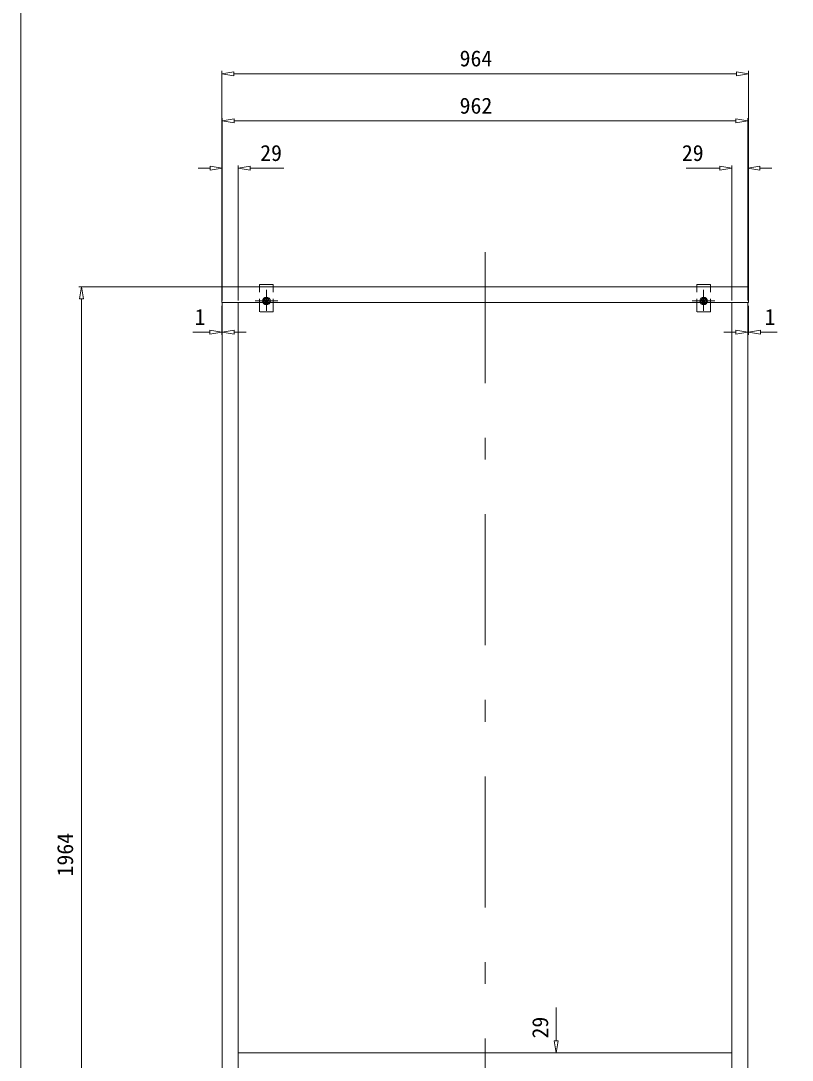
# Model space of a CAD drawing. Units: millimetres on the paper, with parts at other scales. Extents: x -192 to 192, y -136 to 136.
# Drawn here: x -191.6 to -121, y -55.4 to 39.7 of the extents above; entities that cross this region are included whole.
import ezdxf
from ezdxf.enums import TextEntityAlignment as Align

# ---------------------------------------------------------------- set-up
doc = ezdxf.new("R2010")
doc.units = ezdxf.units.MM
for name, pattern in [('DASHED1', [1.8, 1.2, -0.6]), ('USER1', [3, 1, -2]), ('USER5', [24, 12, -5, 2, -5])]:
    doc.linetypes.add(name, pattern=pattern)
for name, color, linetype, lineweight in [('0-0_0', 5, 'USER5', 18), ('0-4_1-4', 4, 'USER1', 18), ('0-6_1-6', 4, 'Continuous', 18), ('0-7_1-7', 7, 'Continuous', 18), ('0-8_1-A', 4, 'Continuous', 18), ('0-C_2-4', 7, 'Continuous', 18), ('0-D_2-5', 7, 'USER5', 9), ('0-F_2-8', 6, 'Continuous', 18), ('F-4', 7, 'Continuous', 18)]:
    doc.layers.add(name, color=color, linetype=linetype, lineweight=lineweight)
doc.styles.add('ＭＳ ゴシック', font='')
doc.styles.get('ＭＳ ゴシック').set_extended_font_data('MS Gothic')

msp = doc.modelspace()

# ---------------------------------------------------------------- linework, layer by layer
at = {"layer": '0-0_0'}
for p, q in [((-169.112, 13.206), (-169.112, 15.129)), ((-129.112, 13.206), (-129.112, 15.129)), ((-168.075, 14.092), (-170.149, 14.092)), ((-128.075, 14.092), (-130.149, 14.092))]:
    msp.add_line(p, q, dxfattribs=at)
at = {"layer": '0-4_1-4', "color": 5, "linetype": 'Continuous'}
for centre in [(-169.112, 14.092), (-129.112, 14.092)]:
    msp.add_circle(centre, 0.353, dxfattribs=at)
at = {"layer": '0-6_1-6'}
for centre, radius in [((-169.112, 14.092), 0.245), ((-129.112, 14.092), 0.245), ((-169.112, 14.092), 0.15), ((-129.112, 14.092), 0.15)]:
    msp.add_circle(centre, radius, dxfattribs=at)
at = {"layer": '0-7_1-7'}
for p, q in [((-168.968, 14.342), (-168.823, 14.092)), ((-128.968, 14.342), (-128.823, 14.092)), ((-169.256, 13.842), (-168.968, 13.842)), ((-168.968, 13.842), (-168.823, 14.092)), ((-129.256, 13.842), (-128.968, 13.842)), ((-128.968, 13.842), (-128.823, 14.092))]:
    msp.add_line(p, q, dxfattribs=at)
for points in [[(-169.256, 13.842), (-169.401, 14.092), (-169.256, 14.342), (-168.968, 14.342)], [(-129.256, 13.842), (-129.401, 14.092), (-129.256, 14.342), (-128.968, 14.342)]]:
    msp.add_lwpolyline(points, dxfattribs=at)
for centre in [(-169.112, 14.092), (-129.112, 14.092)]:
    msp.add_circle(centre, 0.12, dxfattribs=at)
at = {"layer": '0-8_1-A'}
for p, q in [((-168.487, 15.592), (-169.737, 15.592)), ((-169.737, 15.392), (-169.737, 15.592)), ((-168.487, 15.392), (-169.737, 15.392)), ((-168.487, 15.592), (-168.487, 15.392)), ((-128.487, 15.592), (-129.737, 15.592)), ((-129.737, 15.392), (-129.737, 15.592)), ((-128.487, 15.392), (-129.737, 15.392)), ((-128.487, 15.592), (-128.487, 15.392))]:
    msp.add_line(p, q, dxfattribs=at)
at = {"layer": '0-8_1-A', "linetype": 'DASHED1'}
for p, q in [((-169.737, 13.092), (-169.737, 15.392)), ((-168.487, 13.092), (-168.487, 15.392)), ((-129.737, 13.092), (-129.737, 15.392)), ((-128.487, 13.092), (-128.487, 15.392)), ((-168.487, 13.092), (-169.737, 13.092)), ((-128.487, 13.092), (-129.737, 13.092))]:
    msp.add_line(p, q, dxfattribs=at)
at = {"layer": '0-C_2-4'}
for p, q in [((-125.012, 15.392), (-149.112, 15.392)), ((-125.012, 15.392), (-125.012, 13.942)), ((-149.112, 13.942), (-173.212, 13.942)), ((-173.162, -81.883), (-173.162, 13.942)), ((-171.712, -56.183), (-171.712, 13.942)), ((-149.112, 13.942), (-125.012, 13.942)), ((-126.512, -56.183), (-126.512, 13.942)), ((-125.062, -81.883), (-125.062, 13.942)), ((-171.712, -54.733), (-149.112, -54.733)), ((-126.512, -54.733), (-149.112, -54.733))]:
    msp.add_line(p, q, dxfattribs=at)
msp.add_lwpolyline([(-173.212, 13.942), (-173.212, 15.392), (-149.112, 15.392)], dxfattribs=at)
at = {"layer": '0-D_2-5'}
msp.add_line((-149.112, 18.571), (-149.112, -86.21), dxfattribs=at)
at = {"layer": '0-F_2-8', "color": 5}
for p, q in [((-173.212, 14.142), (-173.212, 35.151)), ((-172.112, 34.901), (-126.112, 34.901)), ((-125.012, 14.142), (-125.012, 35.151)), ((-173.162, 14.142), (-173.162, 30.824)), ((-172.062, 30.574), (-126.162, 30.574)), ((-125.062, 14.142), (-125.062, 30.824)), ((-174.262, 26.247), (-175.362, 26.247)), ((-171.712, 14.142), (-171.712, 26.497)), ((-170.612, 26.247), (-167.524, 26.247)), ((-127.612, 26.247), (-130.7, 26.247)), ((-126.512, 14.142), (-126.512, 26.497)), ((-123.962, 26.247), (-122.862, 26.247)), ((-173.212, 15.392), (-186.3, 15.392)), ((-186.05, 14.292), (-186.05, -81.683)), ((-173.212, 13.661), (-173.212, 10.985)), ((-173.162, 13.661), (-173.162, 10.985)), ((-125.062, 13.661), (-125.062, 10.985)), ((-125.012, 13.661), (-125.012, 10.985)), ((-174.312, 11.235), (-175.856, 11.235)), ((-172.062, 11.235), (-170.962, 11.235)), ((-126.162, 11.235), (-127.262, 11.235)), ((-123.912, 11.235), (-122.368, 11.235)), ((-142.6, -53.633), (-142.6, -50.577)), ((-148.912, -54.733), (-142.35, -54.733))]:
    msp.add_line(p, q, dxfattribs=at)
at = {"layer": '0-F_2-8'}
for p, q in [((-172.112, 35.084), (-173.212, 34.901)), ((-173.212, 34.901), (-172.112, 34.717)), ((-172.112, 35.084), (-172.112, 34.717)), ((-126.112, 35.084), (-125.012, 34.901)), ((-126.112, 35.084), (-126.112, 34.717)), ((-125.012, 34.901), (-126.112, 34.717)), ((-172.062, 30.757), (-173.162, 30.574)), ((-173.162, 30.574), (-172.062, 30.39)), ((-172.062, 30.757), (-172.062, 30.39)), ((-126.162, 30.757), (-125.062, 30.574)), ((-126.162, 30.757), (-126.162, 30.39)), ((-125.062, 30.574), (-126.162, 30.39)), ((-174.262, 26.43), (-173.162, 26.247)), ((-174.262, 26.43), (-174.262, 26.063)), ((-173.162, 26.247), (-174.262, 26.063)), ((-170.612, 26.43), (-171.712, 26.247)), ((-171.712, 26.247), (-170.612, 26.063)), ((-170.612, 26.43), (-170.612, 26.063)), ((-127.612, 26.43), (-126.512, 26.247)), ((-127.612, 26.43), (-127.612, 26.063)), ((-126.512, 26.247), (-127.612, 26.063)), ((-123.962, 26.43), (-125.062, 26.247)), ((-125.062, 26.247), (-123.962, 26.063)), ((-123.962, 26.43), (-123.962, 26.063)), ((-186.233, 14.292), (-186.05, 15.392)), ((-186.05, 15.392), (-185.866, 14.292)), ((-186.233, 14.292), (-185.866, 14.292)), ((-174.312, 11.418), (-173.212, 11.235)), ((-174.312, 11.418), (-174.312, 11.051)), ((-173.212, 11.235), (-174.312, 11.051)), ((-172.062, 11.418), (-173.162, 11.235)), ((-173.162, 11.235), (-172.062, 11.051)), ((-172.062, 11.418), (-172.062, 11.051)), ((-126.162, 11.418), (-125.062, 11.235)), ((-126.162, 11.418), (-126.162, 11.051)), ((-125.062, 11.235), (-126.162, 11.051)), ((-123.912, 11.418), (-125.012, 11.235)), ((-125.012, 11.235), (-123.912, 11.051)), ((-123.912, 11.418), (-123.912, 11.051)), ((-142.783, -53.633), (-142.6, -54.733)), ((-142.783, -53.633), (-142.416, -53.633)), ((-142.6, -54.733), (-142.416, -53.633))]:
    msp.add_line(p, q, dxfattribs=at)
at = {"layer": 'F-4'}
msp.add_lwpolyline([(-191.597, 133.876), (-191.597, -136.421), (190.073, -136.421)], dxfattribs=at)

# ---------------------------------------------------------------- texts
at = {"layer": '0-F_2-8', "color": 7, "style": 'ＭＳ ゴシック'}
for s, p in [('964', (-151.439, 35.127)), ('962', (-151.439, 30.8)), ('29', (-169.689, 26.471)), ('29', (-131.1, 26.471)), ('1', (-175.691, 11.459)), ('1', (-123.533, 11.459))]:
    msp.add_text(s, height=1.466, dxfattribs=at).set_placement(p, align=Align.BOTTOM_LEFT)
for s, p in [('1964', (-186.371, -38.589)), ('29', (-142.893, -53.421))]:
    msp.add_text(s, height=1.466, rotation=90, dxfattribs=at).set_placement(p, align=Align.BOTTOM_LEFT)

doc.saveas('drawing.dxf')
